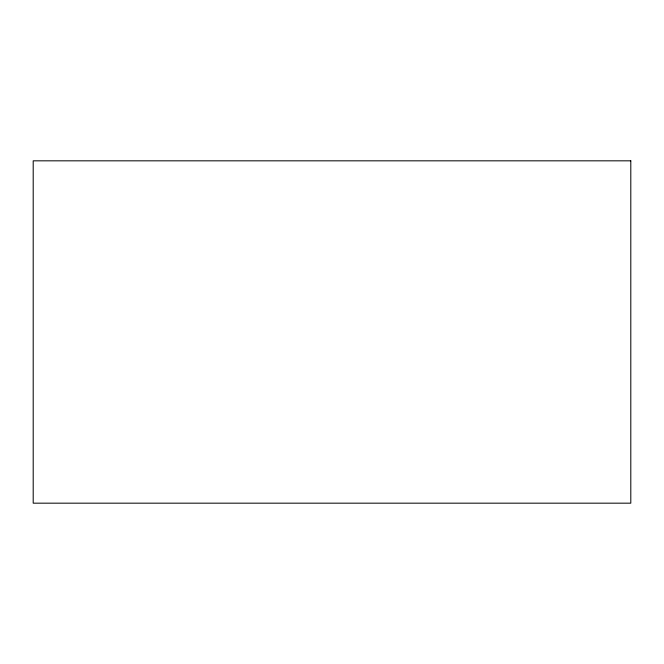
<?xml version="1.0" encoding="UTF-8"?>
<svg xmlns="http://www.w3.org/2000/svg" width="664" height="664" viewBox="0 0 664 664"><rect width="100%" height="100%" fill="white"/><g stroke="black" fill="none" stroke-linecap="round" stroke-linejoin="round"><path stroke-width="1" d="M630.8 160.829L33.2 160.829L33.2 503.171L630.8 503.171L630.8 160.829"/></g></svg>
